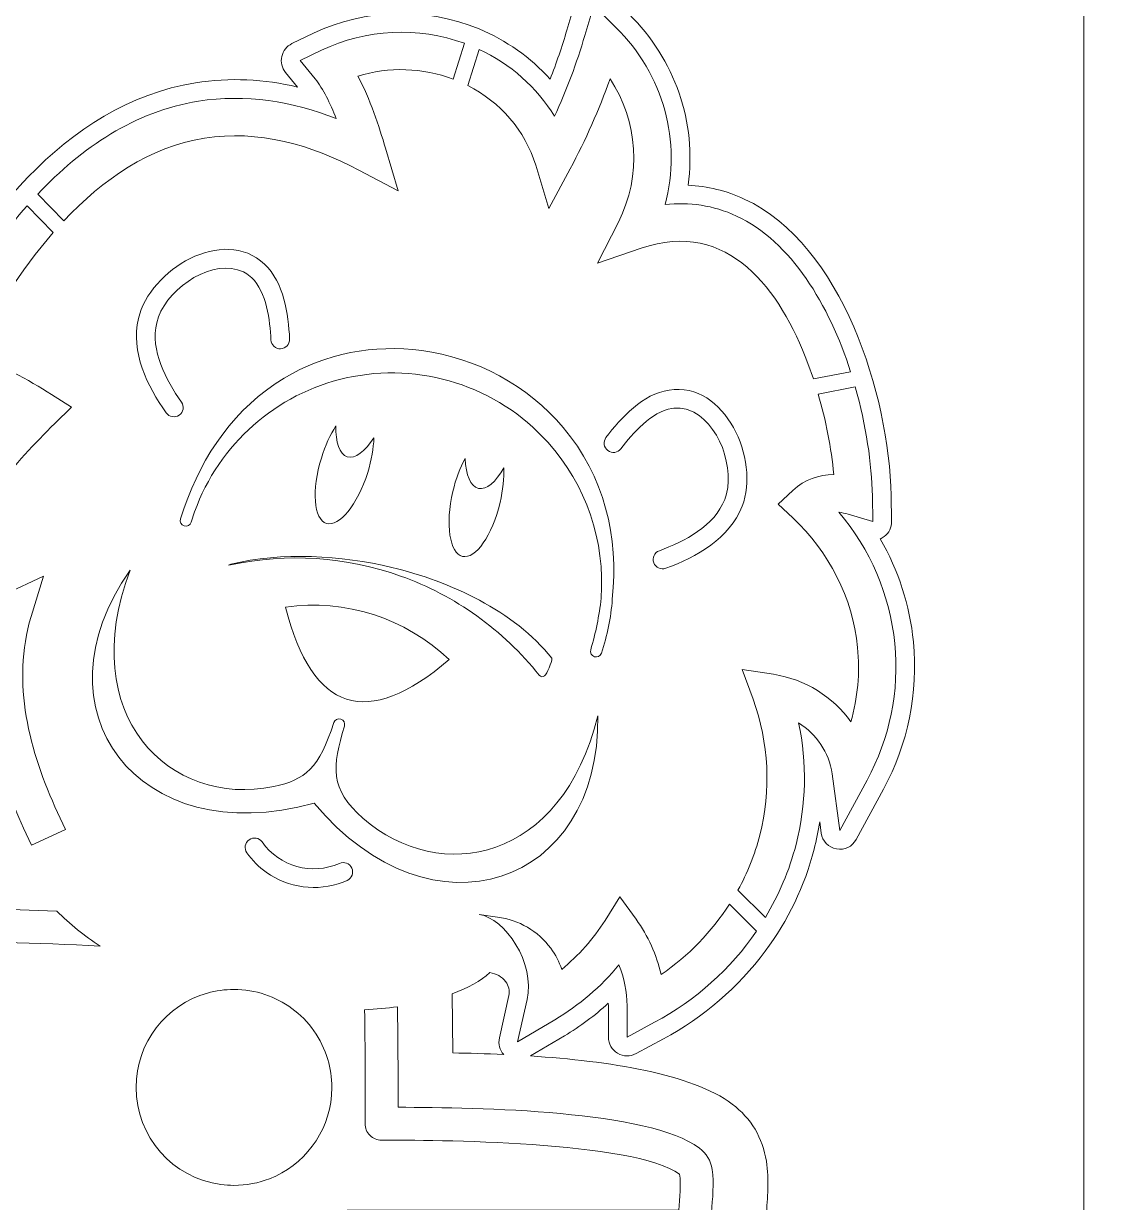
# Model space of a CAD drawing. Header units: millimetres. Extents: x -1461 to 1461, y -777 to 775.
# Drawn here: x -168.8 to -129.04, y -733.84 to -691.12 of the extents above; entities that cross this region are included whole.
import ezdxf

# ---------------------------------------------------------------- set-up
doc = ezdxf.new("R2010")
doc.units = ezdxf.units.MM
doc.header["$MEASUREMENT"] = 0
doc.layers.add('Camada 1', color=7, linetype='Continuous')

msp = doc.modelspace()

# ---------------------------------------------------------------- linework, layer by layer
at = {"layer": 'Camada 1', "color": 250, "lineweight": 20}
for points, knots in [([(-74.2821, -695.9992), (-74.2821, -695.9992), (-77.282, -695.9993), (-77.282, -695.9993), (-77.282, -695.9993), (-77.282, -695.9993), (-77.282, -655.1064), (-77.282, -655.1064), (-77.282, -655.1064), (-77.282, -655.1064), (-271.2821, -655.1064), (-271.2821, -655.1064), (-271.2821, -655.1064), (-271.2821, -655.1064), (-271.2822, -695.9992), (-271.2822, -695.9992), (-271.2822, -695.9992), (-271.2822, -695.9992), (-274.2822, -695.9993), (-274.2822, -695.9993), (-274.2822, -695.9993), (-274.2822, -695.9993), (-274.2821, -735.9993), (-274.2821, -735.9993), (-274.2821, -735.9993), (-274.2821, -735.9993), (-271.2821, -735.9993), (-271.2821, -735.9993), (-271.2821, -735.9993), (-271.2821, -735.9993), (-271.2821, -775.1065), (-271.2821, -775.1065), (-271.2821, -775.1065), (-271.2821, -775.1065), (-211.7821, -775.1065), (-211.7821, -775.1065), (-211.7821, -775.1065), (-211.7821, -775.1065), (-211.7821, -772.1065), (-211.7821, -772.1065), (-211.7821, -772.1065), (-211.7821, -772.1065), (-136.7821, -772.1065), (-136.7821, -772.1065), (-136.7821, -772.1065), (-136.7821, -772.1065), (-136.7821, -775.1065), (-136.7821, -775.1065), (-136.7821, -775.1065), (-136.7821, -775.1065), (-77.282, -775.1065), (-77.282, -775.1065), (-77.282, -775.1065), (-77.282, -775.1065), (-77.282, -735.9993), (-77.282, -735.9993), (-77.282, -735.9993), (-77.282, -735.9993), (-74.282, -735.9993), (-74.282, -735.9993), (-74.282, -735.9993), (-74.282, -735.9993), (-74.2821, -695.9992), (-74.2821, -695.9992)], [0, 0, 0, 0, 0.0588235, 0.0588235, 0.0588235, 0.0588235, 0.1176471, 0.1176471, 0.1176471, 0.1176471, 0.1764706, 0.1764706, 0.1764706, 0.1764706, 0.2352941, 0.2352941, 0.2352941, 0.2352941, 0.2941176, 0.2941176, 0.2941176, 0.2941176, 0.3529412, 0.3529412, 0.3529412, 0.3529412, 0.4117647, 0.4117647, 0.4117647, 0.4117647, 0.4705882, 0.4705882, 0.4705882, 0.4705882, 0.5294118, 0.5294118, 0.5294118, 0.5294118, 0.5882353, 0.5882353, 0.5882353, 0.5882353, 0.6470588, 0.6470588, 0.6470588, 0.6470588, 0.7058824, 0.7058824, 0.7058824, 0.7058824, 0.7647059, 0.7647059, 0.7647059, 0.7647059, 0.8235294, 0.8235294, 0.8235294, 0.8235294, 0.8823529, 0.8823529, 0.8823529, 0.8823529, 1, 1, 1, 1]), ([(-130.3623, -672.5758), (-130.3623, -672.5758), (-130.3623, -755.4499), (-130.3623, -755.4499), (-130.3623, -755.4499), (-130.3623, -756.4806), (-131.2057, -757.3239), (-132.2364, -757.3239), (-132.2364, -757.3239), (-132.2364, -757.3239), (-139.2984, -757.3239), (-139.2984, -757.3239), (-139.2984, -757.3239), (-138.6832, -756.7683), (-138.1618, -756.0943), (-137.7577, -755.2908), (-137.7577, -755.2908), (-135.9409, -751.6786), (-137.6855, -743.0705), (-139.1685, -739.389), (-139.1685, -739.389), (-139.8791, -737.625), (-140.8399, -736.2508), (-142.0786, -735.2562), (-142.0786, -735.2562), (-141.9687, -734.9674), (-141.8997, -734.6578), (-141.8784, -734.3344), (-141.8784, -734.3344), (-141.8335, -733.6536), (-141.7721, -733.0356), (-141.8752, -732.3492), (-141.8752, -732.3492), (-142.0013, -731.5117), (-142.4335, -730.787), (-143.111, -730.2787), (-143.111, -730.2787), (-144.5918, -729.1671), (-147.5954, -728.7176), (-150.4208, -728.5337), (-150.4208, -728.5337), (-150.4208, -728.5337), (-149.1946, -727.8033), (-149.1946, -727.8033), (-149.1946, -727.8033), (-148.6251, -727.4642), (-148.0915, -727.0681), (-147.604, -726.6212), (-147.604, -726.6212), (-147.604, -726.6212), (-147.6022, -726.7198), (-147.6022, -726.7198), (-147.6022, -726.7198), (-147.6022, -726.7198), (-147.5994, -727.8518), (-147.5994, -727.8518), (-147.5994, -727.8518), (-147.5987, -728.0971), (-147.4789, -728.3073), (-147.2684, -728.4326), (-147.2684, -728.4326), (-147.0577, -728.5584), (-146.8156, -728.5636), (-146.5999, -728.4472), (-146.5999, -728.4472), (-146.5999, -728.4472), (-145.603, -727.9106), (-145.603, -727.9106), (-145.603, -727.9106), (-144.159, -727.1332), (-142.8913, -726.0478), (-141.9126, -724.7312), (-141.9126, -724.7312), (-141.0921, -723.6277), (-140.4852, -722.3723), (-140.1433, -721.0397), (-140.1433, -721.0397), (-140.059, -720.7111), (-139.991, -720.3798), (-139.9393, -720.0465), (-139.9393, -720.0465), (-139.9393, -720.0465), (-139.8839, -720.4548), (-139.8839, -720.4548), (-139.8839, -720.4548), (-139.8436, -720.7504), (-139.6275, -720.9769), (-139.334, -721.0305), (-139.334, -721.0305), (-139.0404, -721.0842), (-138.7579, -720.9489), (-138.6158, -720.6867), (-138.6158, -720.6867), (-138.6158, -720.6867), (-137.6272, -718.8637), (-137.6272, -718.8637), (-137.6272, -718.8637), (-136.7422, -717.2321), (-136.3591, -715.3712), (-136.5436, -713.5234), (-136.5436, -713.5234), (-136.676, -712.1983), (-137.0903, -710.9322), (-137.7454, -709.7924), (-137.7454, -709.7924), (-137.6967, -709.7708), (-137.6496, -709.7427), (-137.6047, -709.7085), (-137.6047, -709.7085), (-137.4269, -709.5736), (-137.3326, -709.3794), (-137.3368, -709.1562), (-137.3368, -709.1562), (-137.3368, -709.1562), (-137.3537, -708.2283), (-137.3537, -708.2283), (-137.3537, -708.2283), (-137.4204, -704.5887), (-139.123, -699.1312), (-142.6738, -697.4796), (-142.6738, -697.4796), (-143.3244, -697.1771), (-144.0111, -697.0116), (-144.7136, -696.9777), (-144.7136, -696.9777), (-144.3933, -694.7054), (-145.1914, -692.4114), (-146.8522, -690.7755), (-146.8522, -690.7755), (-146.8522, -690.7755), (-147.6585, -689.9814), (-147.6585, -689.9814), (-147.6585, -689.9814), (-147.8331, -689.8095), (-148.0666, -689.7466), (-148.3039, -689.8078), (-148.3039, -689.8078), (-148.5412, -689.8693), (-148.7154, -690.0374), (-148.7848, -690.2726), (-148.7848, -690.2726), (-148.7848, -690.2726), (-149.105, -691.3578), (-149.105, -691.3578), (-149.105, -691.3578), (-149.2821, -691.9583), (-149.4862, -692.5506), (-149.7162, -693.1324), (-149.7162, -693.1324), (-150.4222, -692.3442), (-151.3057, -691.7231), (-152.2911, -691.3149), (-152.2911, -691.3149), (-154.2151, -690.5176), (-156.4151, -690.5727), (-158.2939, -691.4739), (-158.2939, -691.4739), (-158.2939, -691.4739), (-159.0736, -691.848), (-159.0736, -691.848), (-159.0736, -691.848), (-159.2677, -691.9412), (-159.3957, -692.1027), (-159.4425, -692.313), (-159.4425, -692.313), (-159.4888, -692.5233), (-159.4409, -692.7236), (-159.3042, -692.89), (-159.3042, -692.89), (-159.3042, -692.89), (-158.8689, -693.4194), (-158.8689, -693.4194), (-158.8689, -693.4194), (-160.0785, -693.1394), (-161.3243, -693.0649), (-162.5713, -693.2653), (-162.5713, -693.2653), (-167.3694, -694.0409), (-170.5957, -698.5126), (-172.6932, -702.5886), (-172.6932, -702.5886), (-172.6932, -702.5886), (-175.9517, -695.9654), (-175.9517, -695.9654), (-175.9517, -695.9654), (-175.9517, -695.9654), (-176.0546, -695.7813), (-176.0546, -695.7813), (-176.0546, -695.7813), (-175.7235, -695.2909), (-175.4327, -694.7707), (-175.1889, -694.2219), (-175.1889, -694.2219), (-174.2268, -692.0567), (-174.0834, -689.4878), (-175.1916, -687.346), (-175.1916, -687.346), (-175.1916, -687.346), (-175.2491, -687.2373), (-175.2491, -687.2373), (-175.2491, -687.2373), (-173.4382, -687.033), (-171.7908, -685.8221), (-171.7459, -683.8465), (-171.7459, -683.8465), (-171.7237, -682.8546), (-172.158, -681.9302), (-172.8959, -681.2757), (-172.8959, -681.2757), (-173.6038, -680.6478), (-174.5105, -680.3286), (-175.4453, -680.2545), (-175.4453, -680.2545), (-175.6023, -680.2421), (-175.7598, -680.2352), (-175.9171, -680.2328), (-175.9171, -680.2328), (-177.3108, -677.9405), (-179.0899, -675.9491), (-181.6981, -674.9929), (-181.6981, -674.9929), (-182.8039, -674.5304), (-184.1213, -674.9448), (-184.7817, -675.8939), (-184.7817, -675.8939), (-185.1144, -675.6977), (-185.456, -675.5171), (-185.8062, -675.354), (-185.8062, -675.354), (-185.8062, -675.354), (-185.8259, -675.3446), (-185.8259, -675.3446), (-185.8259, -675.3446), (-185.054, -674.2917), (-185.0023, -672.7769), (-185.5737, -671.545), (-185.5737, -671.545), (-185.7135, -671.2436), (-185.8905, -670.9599), (-186.0968, -670.7017), (-186.0968, -670.7017), (-186.0968, -670.7017), (-132.2364, -670.7017), (-132.2364, -670.7017), (-132.2364, -670.7017), (-131.2057, -670.7017), (-130.3623, -671.5451), (-130.3623, -672.5758)], [0, 0, 0, 0, 0.015873, 0.015873, 0.015873, 0.015873, 0.031746, 0.031746, 0.031746, 0.031746, 0.047619, 0.047619, 0.047619, 0.047619, 0.0634921, 0.0634921, 0.0634921, 0.0634921, 0.0793651, 0.0793651, 0.0793651, 0.0793651, 0.0952381, 0.0952381, 0.0952381, 0.0952381, 0.1111111, 0.1111111, 0.1111111, 0.1111111, 0.1269841, 0.1269841, 0.1269841, 0.1269841, 0.1428571, 0.1428571, 0.1428571, 0.1428571, 0.1587302, 0.1587302, 0.1587302, 0.1587302, 0.1746032, 0.1746032, 0.1746032, 0.1746032, 0.1904762, 0.1904762, 0.1904762, 0.1904762, 0.2063492, 0.2063492, 0.2063492, 0.2063492, 0.2222222, 0.2222222, 0.2222222, 0.2222222, 0.2380952, 0.2380952, 0.2380952, 0.2380952, 0.2539683, 0.2539683, 0.2539683, 0.2539683, 0.2698413, 0.2698413, 0.2698413, 0.2698413, 0.2857143, 0.2857143, 0.2857143, 0.2857143, 0.3015873, 0.3015873, 0.3015873, 0.3015873, 0.3174603, 0.3174603, 0.3174603, 0.3174603, 0.3333333, 0.3333333, 0.3333333, 0.3333333, 0.3492063, 0.3492063, 0.3492063, 0.3492063, 0.3650794, 0.3650794, 0.3650794, 0.3650794, 0.3809524, 0.3809524, 0.3809524, 0.3809524, 0.3968254, 0.3968254, 0.3968254, 0.3968254, 0.4126984, 0.4126984, 0.4126984, 0.4126984, 0.4285714, 0.4285714, 0.4285714, 0.4285714, 0.4444444, 0.4444444, 0.4444444, 0.4444444, 0.4603175, 0.4603175, 0.4603175, 0.4603175, 0.4761905, 0.4761905, 0.4761905, 0.4761905, 0.4920635, 0.4920635, 0.4920635, 0.4920635, 0.5079365, 0.5079365, 0.5079365, 0.5079365, 0.5238095, 0.5238095, 0.5238095, 0.5238095, 0.5396825, 0.5396825, 0.5396825, 0.5396825, 0.5555556, 0.5555556, 0.5555556, 0.5555556, 0.5714286, 0.5714286, 0.5714286, 0.5714286, 0.5873016, 0.5873016, 0.5873016, 0.5873016, 0.6031746, 0.6031746, 0.6031746, 0.6031746, 0.6190476, 0.6190476, 0.6190476, 0.6190476, 0.6349206, 0.6349206, 0.6349206, 0.6349206, 0.6507937, 0.6507937, 0.6507937, 0.6507937, 0.6666667, 0.6666667, 0.6666667, 0.6666667, 0.6825397, 0.6825397, 0.6825397, 0.6825397, 0.6984127, 0.6984127, 0.6984127, 0.6984127, 0.7142857, 0.7142857, 0.7142857, 0.7142857, 0.7301587, 0.7301587, 0.7301587, 0.7301587, 0.7460317, 0.7460317, 0.7460317, 0.7460317, 0.7619048, 0.7619048, 0.7619048, 0.7619048, 0.7777778, 0.7777778, 0.7777778, 0.7777778, 0.7936508, 0.7936508, 0.7936508, 0.7936508, 0.8095238, 0.8095238, 0.8095238, 0.8095238, 0.8253968, 0.8253968, 0.8253968, 0.8253968, 0.8412698, 0.8412698, 0.8412698, 0.8412698, 0.8571429, 0.8571429, 0.8571429, 0.8571429, 0.8730159, 0.8730159, 0.8730159, 0.8730159, 0.8888889, 0.8888889, 0.8888889, 0.8888889, 0.9047619, 0.9047619, 0.9047619, 0.9047619, 0.9206349, 0.9206349, 0.9206349, 0.9206349, 0.9365079, 0.9365079, 0.9365079, 0.9365079, 0.952381, 0.952381, 0.952381, 0.952381, 0.968254, 0.968254, 0.968254, 0.968254, 1, 1, 1, 1]), ([(-142.9596, -698.0946), (-140.9649, -699.0224), (-139.6001, -701.3215), (-138.8209, -703.7362), (-138.8209, -703.7362), (-138.8209, -703.7362), (-140.1665, -703.998), (-140.1665, -703.998), (-140.1665, -703.998), (-140.1665, -703.998), (-140.366, -703.4352), (-140.366, -703.4352), (-140.366, -703.4352), (-141.3674, -700.7882), (-143.24, -698.1762), (-146.4155, -699.2609), (-146.4155, -699.2609), (-146.4155, -699.2609), (-147.9955, -699.8005), (-147.9955, -699.8005), (-147.9955, -699.8005), (-147.9955, -699.8005), (-147.2396, -698.312), (-147.2396, -698.312), (-147.2396, -698.312), (-146.3759, -696.6116), (-146.5354, -694.6601), (-147.5409, -693.1254), (-147.5409, -693.1254), (-147.9395, -694.2464), (-148.4242, -695.3364), (-148.9891, -696.3835), (-148.9891, -696.3835), (-148.9891, -696.3835), (-149.765, -697.8219), (-149.765, -697.8219), (-149.765, -697.8219), (-149.765, -697.8219), (-150.2355, -696.2568), (-150.2355, -696.2568), (-150.2355, -696.2568), (-150.617, -694.9866), (-151.5284, -693.9626), (-152.6967, -693.3665), (-152.6967, -693.3665), (-152.6967, -693.3665), (-152.2893, -692.0564), (-152.2893, -692.0564), (-152.2893, -692.0564), (-151.1538, -692.5857), (-150.1971, -693.4279), (-149.5552, -694.4813), (-149.5552, -694.4813), (-149.1189, -693.5322), (-148.7501, -692.552), (-148.4546, -691.5498), (-148.4546, -691.5498), (-148.4546, -691.5498), (-148.1342, -690.4646), (-148.1342, -690.4646), (-148.1342, -690.4646), (-148.1342, -690.4646), (-147.3282, -691.2587), (-147.3282, -691.2587), (-147.3282, -691.2587), (-145.5969, -692.9642), (-144.9305, -695.4086), (-145.5491, -697.6806), (-145.5491, -697.6806), (-144.6743, -697.5846), (-143.8002, -697.7037), (-142.9596, -698.0946)], [0, 0, 0, 0, 0.0526316, 0.0526316, 0.0526316, 0.0526316, 0.1052632, 0.1052632, 0.1052632, 0.1052632, 0.1578947, 0.1578947, 0.1578947, 0.1578947, 0.2105263, 0.2105263, 0.2105263, 0.2105263, 0.2631579, 0.2631579, 0.2631579, 0.2631579, 0.3157895, 0.3157895, 0.3157895, 0.3157895, 0.3684211, 0.3684211, 0.3684211, 0.3684211, 0.4210526, 0.4210526, 0.4210526, 0.4210526, 0.4736842, 0.4736842, 0.4736842, 0.4736842, 0.5263158, 0.5263158, 0.5263158, 0.5263158, 0.5789474, 0.5789474, 0.5789474, 0.5789474, 0.6315789, 0.6315789, 0.6315789, 0.6315789, 0.6842105, 0.6842105, 0.6842105, 0.6842105, 0.7368421, 0.7368421, 0.7368421, 0.7368421, 0.7894737, 0.7894737, 0.7894737, 0.7894737, 0.8421053, 0.8421053, 0.8421053, 0.8421053, 0.8947368, 0.8947368, 0.8947368, 0.8947368, 1, 1, 1, 1]), ([(-156.6859, -693.0239), (-156.2423, -693.8429), (-155.913, -694.854), (-155.6799, -695.6368), (-155.6799, -695.6368), (-155.6799, -695.6368), (-155.2192, -697.1839), (-155.2192, -697.1839), (-155.2192, -697.1839), (-155.2192, -697.1839), (-156.6468, -696.4298), (-156.6468, -696.4298), (-156.6468, -696.4298), (-158.37, -695.5195), (-160.2911, -694.9594), (-162.2486, -695.274), (-162.2486, -695.274), (-164.2331, -695.5928), (-165.9245, -696.7583), (-167.3414, -698.2686), (-167.3414, -698.2686), (-167.3414, -698.2686), (-168.2917, -697.2995), (-168.2917, -697.2995), (-168.2917, -697.2995), (-166.6917, -695.6051), (-164.7643, -694.3044), (-162.4636, -693.9347), (-162.4636, -693.9347), (-160.7466, -693.6589), (-159.0581, -693.9451), (-157.4717, -694.5615), (-157.4717, -694.5615), (-157.687, -694.0112), (-157.9438, -693.477), (-158.231, -693.1276), (-158.231, -693.1276), (-158.231, -693.1276), (-158.7803, -692.4596), (-158.7803, -692.4596), (-158.7803, -692.4596), (-158.7803, -692.4596), (-158.0004, -692.0853), (-158.0004, -692.0853), (-158.0004, -692.0853), (-156.3834, -691.3095), (-154.5021, -691.2251), (-152.822, -691.8361), (-152.822, -691.8361), (-152.822, -691.8361), (-153.2255, -693.1327), (-153.2255, -693.1327), (-153.2255, -693.1327), (-154.3339, -692.7144), (-155.5601, -692.6783), (-156.6859, -693.0239)], [0, 0, 0, 0, 0.0666667, 0.0666667, 0.0666667, 0.0666667, 0.1333333, 0.1333333, 0.1333333, 0.1333333, 0.2, 0.2, 0.2, 0.2, 0.2666667, 0.2666667, 0.2666667, 0.2666667, 0.3333333, 0.3333333, 0.3333333, 0.3333333, 0.4, 0.4, 0.4, 0.4, 0.4666667, 0.4666667, 0.4666667, 0.4666667, 0.5333333, 0.5333333, 0.5333333, 0.5333333, 0.6, 0.6, 0.6, 0.6, 0.6666667, 0.6666667, 0.6666667, 0.6666667, 0.7333333, 0.7333333, 0.7333333, 0.7333333, 0.8, 0.8, 0.8, 0.8, 0.8666667, 0.8666667, 0.8666667, 0.8666667, 1, 1, 1, 1]), ([(-167.5742, -719.7058), (-167.5742, -719.7058), (-167.2886, -720.321), (-167.2886, -720.321), (-167.2886, -720.321), (-167.2886, -720.321), (-168.5189, -720.892), (-168.5189, -720.892), (-168.5189, -720.892), (-168.5189, -720.892), (-168.8043, -720.277), (-168.8043, -720.277), (-168.8043, -720.277), (-169.7637, -718.2103), (-170.3975, -715.9272), (-170.1308, -713.6658), (-170.1308, -713.6658), (-170.9783, -714.1459), (-171.7988, -714.7111), (-172.4623, -715.3758), (-172.4623, -715.3758), (-172.4623, -715.3758), (-173.4058, -716.3207), (-173.4058, -716.3207), (-173.4058, -716.3207), (-173.4058, -716.3207), (-173.6124, -715.0015), (-173.6124, -715.0015), (-173.6124, -715.0015), (-173.8862, -713.252), (-173.465, -711.5473), (-172.6946, -709.9772), (-172.6946, -709.9772), (-171.8497, -708.255), (-170.5828, -706.6689), (-169.2403, -705.2705), (-169.2403, -705.2705), (-170.0291, -704.8268), (-170.9713, -704.3985), (-171.7609, -704.3575), (-171.7609, -704.3575), (-171.7609, -704.3575), (-172.7934, -704.304), (-172.7934, -704.304), (-172.7934, -704.304), (-172.7934, -704.304), (-172.3329, -703.3782), (-172.3329, -703.3782), (-172.3329, -703.3782), (-171.396, -701.4942), (-170.1923, -699.4422), (-168.6789, -697.7247), (-168.6789, -697.7247), (-168.6789, -697.7247), (-167.727, -698.6954), (-167.727, -698.6954), (-167.727, -698.6954), (-168.924, -700.0703), (-169.9118, -701.6741), (-170.7021, -703.1697), (-170.7021, -703.1697), (-169.6676, -703.451), (-168.6238, -704.0313), (-167.7891, -704.5593), (-167.7891, -704.5593), (-167.7891, -704.5593), (-167.0679, -705.0155), (-167.0679, -705.0155), (-167.0679, -705.0155), (-167.0679, -705.0155), (-167.6751, -705.6149), (-167.6751, -705.6149), (-167.6751, -705.6149), (-169.1239, -707.0458), (-170.5747, -708.7356), (-171.477, -710.5747), (-171.477, -710.5747), (-171.9269, -711.4914), (-172.2478, -712.4676), (-172.323, -713.4723), (-172.323, -713.4723), (-171.4368, -712.81), (-170.4427, -712.26), (-169.4708, -711.7984), (-169.4708, -711.7984), (-169.4708, -711.7984), (-168.0855, -711.1406), (-168.0855, -711.1406), (-168.0855, -711.1406), (-168.0855, -711.1406), (-168.5308, -712.608), (-168.5308, -712.608), (-168.5308, -712.608), (-169.2541, -714.991), (-168.5911, -717.5152), (-167.5742, -719.7058)], [0, 0, 0, 0, 0.04, 0.04, 0.04, 0.04, 0.08, 0.08, 0.08, 0.08, 0.12, 0.12, 0.12, 0.12, 0.16, 0.16, 0.16, 0.16, 0.2, 0.2, 0.2, 0.2, 0.24, 0.24, 0.24, 0.24, 0.28, 0.28, 0.28, 0.28, 0.32, 0.32, 0.32, 0.32, 0.36, 0.36, 0.36, 0.36, 0.4, 0.4, 0.4, 0.4, 0.44, 0.44, 0.44, 0.44, 0.48, 0.48, 0.48, 0.48, 0.52, 0.52, 0.52, 0.52, 0.56, 0.56, 0.56, 0.56, 0.6, 0.6, 0.6, 0.6, 0.64, 0.64, 0.64, 0.64, 0.68, 0.68, 0.68, 0.68, 0.72, 0.72, 0.72, 0.72, 0.76, 0.76, 0.76, 0.76, 0.8, 0.8, 0.8, 0.8, 0.84, 0.84, 0.84, 0.84, 0.88, 0.88, 0.88, 0.88, 0.92, 0.92, 0.92, 0.92, 1, 1, 1, 1]), ([(-160.0652, -699.8403), (-159.3696, -700.4966), (-159.1976, -701.6451), (-159.1595, -702.5528), (-159.1595, -702.5528), (-159.1517, -702.7395), (-159.2976, -702.898), (-159.484, -702.9058), (-159.484, -702.9058), (-159.6706, -702.9138), (-159.8292, -702.7679), (-159.837, -702.5812), (-159.837, -702.5812), (-159.8665, -701.8834), (-159.9898, -700.8438), (-160.5305, -700.3336), (-160.5305, -700.3336), (-160.677, -700.1955), (-160.8495, -700.0962), (-161.0427, -700.0401), (-161.0427, -700.0401), (-162.1848, -699.7085), (-163.7172, -700.8572), (-163.9776, -701.9595), (-163.9776, -701.9595), (-164.2153, -702.9668), (-163.6445, -704.0411), (-163.0796, -704.835), (-163.0796, -704.835), (-162.9713, -704.987), (-163.0071, -705.1995), (-163.1593, -705.3078), (-163.1593, -705.3078), (-163.3113, -705.4161), (-163.5238, -705.3801), (-163.6322, -705.228), (-163.6322, -705.228), (-164.3234, -704.2566), (-164.9261, -703.0256), (-164.6376, -701.8037), (-164.6376, -701.8037), (-164.2239, -700.0511), (-161.5689, -698.4217), (-160.0652, -699.8403)], [0, 0, 0, 0, 0.0833333, 0.0833333, 0.0833333, 0.0833333, 0.1666667, 0.1666667, 0.1666667, 0.1666667, 0.25, 0.25, 0.25, 0.25, 0.3333333, 0.3333333, 0.3333333, 0.3333333, 0.4166667, 0.4166667, 0.4166667, 0.4166667, 0.5, 0.5, 0.5, 0.5, 0.5833333, 0.5833333, 0.5833333, 0.5833333, 0.6666667, 0.6666667, 0.6666667, 0.6666667, 0.75, 0.75, 0.75, 0.75, 0.8333333, 0.8333333, 0.8333333, 0.8333333, 1, 1, 1, 1]), ([(-149.2361, -705.7594), (-147.756, -707.5159), (-147.2138, -709.7218), (-147.4594, -711.9841), (-147.4594, -711.9841), (-147.5093, -712.6484), (-147.6425, -713.3044), (-147.8547, -713.9353), (-147.8547, -713.9353), (-147.8902, -714.0403), (-148.0031, -714.098), (-148.1086, -714.0648), (-148.1086, -714.0648), (-148.2141, -714.0316), (-148.274, -713.9197), (-148.2429, -713.8134), (-148.2429, -713.8134), (-148.0642, -713.2036), (-147.9336, -712.579), (-147.8645, -711.9471), (-147.8645, -711.9471), (-147.7107, -709.8786), (-148.4086, -707.8351), (-149.7987, -706.2924), (-149.7987, -706.2924), (-151.6361, -704.2532), (-154.4311, -703.3626), (-157.1097, -703.963), (-157.1097, -703.963), (-159.649, -704.5322), (-161.7212, -706.3611), (-162.6012, -708.809), (-162.6012, -708.809), (-162.6012, -708.809), (-162.7276, -709.192), (-162.7276, -709.192), (-162.7276, -709.192), (-162.7606, -709.2987), (-162.8745, -709.3589), (-162.9812, -709.3264), (-162.9812, -709.3264), (-163.0882, -709.2935), (-163.1487, -709.1801), (-163.1168, -709.0731), (-163.1168, -709.0731), (-163.1168, -709.0731), (-162.9846, -708.6726), (-162.9846, -708.6726), (-162.9846, -708.6726), (-162.309, -706.7413), (-161.1341, -705.0387), (-159.3598, -703.9719), (-159.3598, -703.9719), (-157.8576, -703.0687), (-156.1029, -702.738), (-154.3707, -702.9696), (-154.3707, -702.9696), (-152.3925, -703.2341), (-150.5248, -704.2301), (-149.2361, -705.7594)], [0, 0, 0, 0, 0.0625, 0.0625, 0.0625, 0.0625, 0.125, 0.125, 0.125, 0.125, 0.1875, 0.1875, 0.1875, 0.1875, 0.25, 0.25, 0.25, 0.25, 0.3125, 0.3125, 0.3125, 0.3125, 0.375, 0.375, 0.375, 0.375, 0.4375, 0.4375, 0.4375, 0.4375, 0.5, 0.5, 0.5, 0.5, 0.5625, 0.5625, 0.5625, 0.5625, 0.625, 0.625, 0.625, 0.625, 0.6875, 0.6875, 0.6875, 0.6875, 0.75, 0.75, 0.75, 0.75, 0.8125, 0.8125, 0.8125, 0.8125, 0.875, 0.875, 0.875, 0.875, 1, 1, 1, 1]), ([(-145.4044, -704.4002), (-143.3614, -704.0848), (-142.0989, -706.9324), (-142.7522, -708.6105), (-142.7522, -708.6105), (-143.2076, -709.7806), (-144.4023, -710.4526), (-145.5224, -710.8605), (-145.5224, -710.8605), (-145.698, -710.9243), (-145.8932, -710.8335), (-145.9572, -710.658), (-145.9572, -710.658), (-146.021, -710.4825), (-145.9299, -710.2871), (-145.7545, -710.2233), (-145.7545, -710.2233), (-144.8393, -709.89), (-143.7596, -709.3291), (-143.3841, -708.3645), (-143.3841, -708.3645), (-142.9732, -707.3089), (-143.5837, -705.4939), (-144.7126, -705.1192), (-144.7126, -705.1192), (-144.9036, -705.0557), (-145.1019, -705.0396), (-145.3009, -705.0705), (-145.3009, -705.0705), (-146.0355, -705.1837), (-146.7271, -705.9701), (-147.1467, -706.5281), (-147.1467, -706.5281), (-147.2591, -706.6775), (-147.4723, -706.7077), (-147.6217, -706.5954), (-147.6217, -706.5954), (-147.7708, -706.4831), (-147.8009, -706.2699), (-147.6888, -706.1206), (-147.6888, -706.1206), (-147.1426, -705.3945), (-146.3496, -704.5462), (-145.4044, -704.4002)], [0, 0, 0, 0, 0.0833333, 0.0833333, 0.0833333, 0.0833333, 0.1666667, 0.1666667, 0.1666667, 0.1666667, 0.25, 0.25, 0.25, 0.25, 0.3333333, 0.3333333, 0.3333333, 0.3333333, 0.4166667, 0.4166667, 0.4166667, 0.4166667, 0.5, 0.5, 0.5, 0.5, 0.5833333, 0.5833333, 0.5833333, 0.5833333, 0.6666667, 0.6666667, 0.6666667, 0.6666667, 0.75, 0.75, 0.75, 0.75, 0.8333333, 0.8333333, 0.8333333, 0.8333333, 1, 1, 1, 1]), ([(-139.245, -708.8283), (-138.1139, -710.1738), (-137.3952, -711.8198), (-137.2183, -713.5907), (-137.2183, -713.5907), (-137.0469, -715.308), (-137.4009, -717.0241), (-138.2232, -718.5403), (-138.2232, -718.5403), (-138.2232, -718.5403), (-139.2119, -720.3633), (-139.2119, -720.3633), (-139.2119, -720.3633), (-139.2119, -720.3633), (-139.4913, -718.3085), (-139.4913, -718.3085), (-139.4913, -718.3085), (-139.5984, -717.5204), (-140.0652, -716.8697), (-140.7054, -716.4635), (-140.7054, -716.4635), (-140.3986, -717.9148), (-140.4269, -719.4166), (-140.8002, -720.8711), (-140.8002, -720.8711), (-141.0413, -721.8115), (-141.4195, -722.6992), (-141.9119, -723.5146), (-141.9119, -723.5146), (-141.9119, -723.5146), (-142.905, -722.5239), (-142.905, -722.5239), (-142.905, -722.5239), (-142.5618, -721.9019), (-142.2937, -721.235), (-142.114, -720.5342), (-142.114, -720.5342), (-141.6938, -718.8962), (-141.7817, -717.1925), (-142.3587, -715.6036), (-142.3587, -715.6036), (-142.3587, -715.6036), (-142.7506, -714.5241), (-142.7506, -714.5241), (-142.7506, -714.5241), (-142.7506, -714.5241), (-141.6161, -714.702), (-141.6161, -714.702), (-141.6161, -714.702), (-140.4684, -714.882), (-139.4524, -715.5143), (-138.8138, -716.4264), (-138.8138, -716.4264), (-138.5627, -715.5549), (-138.4766, -714.6409), (-138.568, -713.7255), (-138.568, -713.7255), (-138.7484, -711.9195), (-139.5976, -710.2711), (-140.9169, -709.0316), (-140.9169, -709.0316), (-140.9169, -709.0316), (-141.4467, -708.5335), (-141.4467, -708.5335), (-141.4467, -708.5335), (-141.4467, -708.5335), (-140.9129, -708.0396), (-140.9129, -708.0396), (-140.9129, -708.0396), (-140.479, -707.6381), (-139.9686, -707.4669), (-139.4319, -707.4632), (-139.4319, -707.4632), (-139.5175, -706.499), (-139.7191, -705.4907), (-139.9944, -704.5494), (-139.9944, -704.5494), (-139.9944, -704.5494), (-138.6534, -704.2885), (-138.6534, -704.2885), (-138.6534, -704.2885), (-138.2579, -705.6781), (-138.0533, -707.0741), (-138.0318, -708.241), (-138.0318, -708.241), (-138.0318, -708.241), (-138.0148, -709.1686), (-138.0148, -709.1686), (-138.0148, -709.1686), (-138.0148, -709.1686), (-138.9039, -708.9032), (-138.9039, -708.9032), (-138.9039, -708.9032), (-139.0165, -708.8694), (-139.1311, -708.8421), (-139.245, -708.8283)], [0, 0, 0, 0, 0.04, 0.04, 0.04, 0.04, 0.08, 0.08, 0.08, 0.08, 0.12, 0.12, 0.12, 0.12, 0.16, 0.16, 0.16, 0.16, 0.2, 0.2, 0.2, 0.2, 0.24, 0.24, 0.24, 0.24, 0.28, 0.28, 0.28, 0.28, 0.32, 0.32, 0.32, 0.32, 0.36, 0.36, 0.36, 0.36, 0.4, 0.4, 0.4, 0.4, 0.44, 0.44, 0.44, 0.44, 0.48, 0.48, 0.48, 0.48, 0.52, 0.52, 0.52, 0.52, 0.56, 0.56, 0.56, 0.56, 0.6, 0.6, 0.6, 0.6, 0.64, 0.64, 0.64, 0.64, 0.68, 0.68, 0.68, 0.68, 0.72, 0.72, 0.72, 0.72, 0.76, 0.76, 0.76, 0.76, 0.8, 0.8, 0.8, 0.8, 0.84, 0.84, 0.84, 0.84, 0.88, 0.88, 0.88, 0.88, 0.92, 0.92, 0.92, 0.92, 1, 1, 1, 1]), ([(-157.4801, -705.7035), (-157.4974, -706.2945), (-157.3564, -706.7283), (-157.0719, -706.8169), (-157.0719, -706.8169), (-156.7873, -706.9054), (-156.4251, -706.6281), (-156.1041, -706.1315), (-156.1041, -706.1315), (-156.1151, -706.5031), (-156.1886, -706.9371), (-156.3283, -707.3864), (-156.3283, -707.3864), (-156.6902, -708.5504), (-157.3597, -709.3771), (-157.8233, -709.2328), (-157.8233, -709.2328), (-158.2869, -709.0886), (-158.3693, -708.0282), (-158.0075, -706.8643), (-158.0075, -706.8643), (-157.8676, -706.4148), (-157.6821, -706.0158), (-157.4801, -705.7035)], [0, 0, 0, 0, 0.1428571, 0.1428571, 0.1428571, 0.1428571, 0.2857143, 0.2857143, 0.2857143, 0.2857143, 0.4285714, 0.4285714, 0.4285714, 0.4285714, 0.5714286, 0.5714286, 0.5714286, 0.5714286, 0.7142857, 0.7142857, 0.7142857, 0.7142857, 1, 1, 1, 1]), ([(-152.7965, -706.8838), (-152.7722, -707.4746), (-152.6013, -707.8977), (-152.311, -707.9658), (-152.311, -707.9658), (-152.0208, -708.0342), (-151.6791, -707.7319), (-151.3939, -707.2139), (-151.3939, -707.2139), (-151.3786, -707.5856), (-151.4215, -708.0235), (-151.5292, -708.4816), (-151.5292, -708.4816), (-151.8085, -709.6682), (-152.4179, -710.5398), (-152.8908, -710.4286), (-152.8908, -710.4286), (-153.3634, -710.3173), (-153.5202, -709.2654), (-153.2408, -708.0787), (-153.2408, -708.0787), (-153.1331, -707.6206), (-152.976, -707.2096), (-152.7965, -706.8838)], [0, 0, 0, 0, 0.1428571, 0.1428571, 0.1428571, 0.1428571, 0.2857143, 0.2857143, 0.2857143, 0.2857143, 0.4285714, 0.4285714, 0.4285714, 0.4285714, 0.5714286, 0.5714286, 0.5714286, 0.5714286, 0.7142857, 0.7142857, 0.7142857, 0.7142857, 1, 1, 1, 1]), ([(-161.2952, -710.7162), (-159.4317, -710.2592), (-157.2966, -710.3858), (-155.4482, -710.8288), (-155.4482, -710.8288), (-153.3392, -711.3345), (-151.0318, -712.396), (-149.6474, -714.123), (-149.6474, -714.123), (-149.641, -714.2597), (-149.83, -714.6837), (-149.9174, -714.7603), (-149.9174, -714.7603), (-149.9747, -714.8057), (-150.0608, -714.7958), (-150.1071, -714.7378), (-150.1071, -714.7378), (-151.4144, -713.0931), (-153.1561, -711.8502), (-155.1338, -711.143), (-155.1338, -711.143), (-157.1094, -710.4366), (-159.2515, -710.2931), (-161.3025, -710.7359), (-161.3025, -710.7359), (-161.3025, -710.7359), (-161.3796, -710.7447), (-161.3796, -710.7447), (-161.3796, -710.7447), (-161.3796, -710.7447), (-161.2952, -710.7162), (-161.2952, -710.7162)], [0, 0, 0, 0, 0.1111111, 0.1111111, 0.1111111, 0.1111111, 0.2222222, 0.2222222, 0.2222222, 0.2222222, 0.3333333, 0.3333333, 0.3333333, 0.3333333, 0.4444444, 0.4444444, 0.4444444, 0.4444444, 0.5555556, 0.5555556, 0.5555556, 0.5555556, 0.6666667, 0.6666667, 0.6666667, 0.6666667, 0.7777778, 0.7777778, 0.7777778, 0.7777778, 1, 1, 1, 1]), ([(-164.9366, -710.9287), (-166.9343, -716.1781), (-163.5229, -719.5447), (-159.7346, -718.77), (-159.7346, -718.77), (-158.5969, -718.5372), (-158.081, -718.0919), (-157.5596, -716.454), (-157.5596, -716.454), (-157.5257, -716.3473), (-157.4108, -716.2879), (-157.3041, -716.3219), (-157.3041, -716.3219), (-157.1973, -716.3559), (-157.1378, -716.4708), (-157.1718, -716.5774), (-157.1718, -716.5774), (-157.6077, -718.0406), (-157.7107, -718.8661), (-156.5008, -719.9179), (-156.5008, -719.9179), (-153.7019, -722.3509), (-149.2825, -721.5149), (-147.9853, -716.201), (-147.9853, -716.201), (-147.8943, -722.3666), (-153.9786, -724.4891), (-158.2674, -719.3732), (-158.2674, -719.3732), (-164.7015, -721.1541), (-168.5085, -715.9552), (-164.9366, -710.9287)], [0, 0, 0, 0, 0.1111111, 0.1111111, 0.1111111, 0.1111111, 0.2222222, 0.2222222, 0.2222222, 0.2222222, 0.3333333, 0.3333333, 0.3333333, 0.3333333, 0.4444444, 0.4444444, 0.4444444, 0.4444444, 0.5555556, 0.5555556, 0.5555556, 0.5555556, 0.6666667, 0.6666667, 0.6666667, 0.6666667, 0.7777778, 0.7777778, 0.7777778, 0.7777778, 1, 1, 1, 1]), ([(-159.3044, -712.2672), (-157.1415, -711.9637), (-154.9585, -712.6633), (-153.3751, -714.1677), (-153.3751, -714.1677), (-156.357, -716.7166), (-158.3334, -716.0832), (-159.3044, -712.2672)], [0, 0, 0, 0, 0.3333333, 0.3333333, 0.3333333, 0.3333333, 1, 1, 1, 1]), ([(-160.1542, -720.7787), (-159.5256, -721.6719), (-158.3483, -721.9969), (-157.3506, -721.5524), (-157.3506, -721.5524), (-157.18, -721.4765), (-156.9789, -721.5538), (-156.9029, -721.7244), (-156.9029, -721.7244), (-156.827, -721.895), (-156.9041, -722.0961), (-157.0746, -722.172), (-157.0746, -722.172), (-157.0746, -722.172), (-157.2171, -722.2308), (-157.2171, -722.2308), (-157.2171, -722.2308), (-158.1639, -722.5952), (-159.2124, -722.4437), (-160.0093, -721.8741), (-160.0093, -721.8741), (-160.275, -721.6843), (-160.5124, -721.4481), (-160.7088, -721.1691), (-160.7088, -721.1691), (-160.8163, -721.0164), (-160.7794, -720.8042), (-160.6267, -720.6966), (-160.6267, -720.6966), (-160.4739, -720.5891), (-160.2618, -720.6261), (-160.1542, -720.7787)], [0, 0, 0, 0, 0.1111111, 0.1111111, 0.1111111, 0.1111111, 0.2222222, 0.2222222, 0.2222222, 0.2222222, 0.3333333, 0.3333333, 0.3333333, 0.3333333, 0.4444444, 0.4444444, 0.4444444, 0.4444444, 0.5555556, 0.5555556, 0.5555556, 0.5555556, 0.6666667, 0.6666667, 0.6666667, 0.6666667, 0.7777778, 0.7777778, 0.7777778, 0.7777778, 1, 1, 1, 1]), ([(-147.1889, -722.7694), (-147.1889, -722.7694), (-146.5999, -723.5808), (-146.5999, -723.5808), (-146.5999, -723.5808), (-146.1611, -724.1844), (-145.8529, -724.8662), (-145.6932, -725.5849), (-145.6932, -725.5849), (-144.7028, -724.9024), (-143.8543, -724.0346), (-143.2085, -723.0321), (-143.2085, -723.0321), (-143.2085, -723.0321), (-142.2297, -724.0085), (-142.2297, -724.0085), (-142.2297, -724.0085), (-143.1684, -725.3778), (-144.4403, -726.5145), (-145.9244, -727.3135), (-145.9244, -727.3135), (-145.9244, -727.3135), (-146.9212, -727.8502), (-146.9212, -727.8502), (-146.9212, -727.8502), (-146.9212, -727.8502), (-146.9241, -726.7181), (-146.9241, -726.7181), (-146.9241, -726.7181), (-146.9253, -726.2045), (-147.0277, -725.702), (-147.2195, -725.2337), (-147.2195, -725.2337), (-147.8705, -726.0234), (-148.6581, -726.6946), (-149.5416, -727.2207), (-149.5416, -727.2207), (-149.5416, -727.2207), (-150.8917, -728.0248), (-150.8917, -728.0248), (-150.8917, -728.0248), (-150.8917, -728.0248), (-150.5505, -726.4909), (-150.5505, -726.4909), (-150.5505, -726.4909), (-150.2558, -725.1649), (-151.3382, -723.5372), (-152.2907, -723.4056), (-152.2907, -723.4056), (-152.2907, -723.4056), (-151.6188, -723.4985), (-151.6188, -723.4985), (-151.6188, -723.4985), (-150.8528, -723.6045), (-150.1506, -724.0063), (-149.6903, -724.6292), (-149.6903, -724.6292), (-149.5162, -724.865), (-149.3832, -725.1239), (-149.2945, -725.3953), (-149.2945, -725.3953), (-148.6806, -724.892), (-148.1473, -724.2941), (-147.7226, -723.6184), (-147.7226, -723.6184), (-147.7226, -723.6184), (-147.1889, -722.7694), (-147.1889, -722.7694)], [0, 0, 0, 0, 0.0555556, 0.0555556, 0.0555556, 0.0555556, 0.1111111, 0.1111111, 0.1111111, 0.1111111, 0.1666667, 0.1666667, 0.1666667, 0.1666667, 0.2222222, 0.2222222, 0.2222222, 0.2222222, 0.2777778, 0.2777778, 0.2777778, 0.2777778, 0.3333333, 0.3333333, 0.3333333, 0.3333333, 0.3888889, 0.3888889, 0.3888889, 0.3888889, 0.4444444, 0.4444444, 0.4444444, 0.4444444, 0.5, 0.5, 0.5, 0.5, 0.5555556, 0.5555556, 0.5555556, 0.5555556, 0.6111111, 0.6111111, 0.6111111, 0.6111111, 0.6666667, 0.6666667, 0.6666667, 0.6666667, 0.7222222, 0.7222222, 0.7222222, 0.7222222, 0.7777778, 0.7777778, 0.7777778, 0.7777778, 0.8333333, 0.8333333, 0.8333333, 0.8333333, 0.8888889, 0.8888889, 0.8888889, 0.8888889, 1, 1, 1, 1]), ([(-155.2273, -730.3917), (-152.2791, -730.3993), (-146.1211, -730.5045), (-144.3041, -731.8683), (-144.3041, -731.8683), (-144.0441, -732.0635), (-143.8891, -732.3231), (-143.8408, -732.6447), (-143.8408, -732.6447), (-143.765, -733.1479), (-143.8283, -733.6967), (-143.8617, -734.2038), (-143.8617, -734.2038), (-143.9031, -734.8317), (-144.4224, -735.3178), (-145.0517, -735.3178), (-145.0517, -735.3178), (-145.0517, -735.3178), (-147.3908, -735.3178), (-147.3908, -735.3178), (-147.3908, -735.3178), (-147.3908, -735.3178), (-149.8569, -735.3178), (-149.8569, -735.3178), (-149.8569, -735.3178), (-149.8569, -735.3178), (-155.7132, -735.3178), (-155.7132, -735.3178), (-155.7132, -735.3178), (-155.7132, -735.3178), (-156.6595, -735.3178), (-156.6595, -735.3178), (-156.6595, -735.3178), (-156.668, -735.318), (-156.6766, -735.3178), (-156.6851, -735.3177), (-156.6851, -735.3177), (-158.2093, -735.2726), (-159.4268, -735.6157), (-159.3841, -737.3625), (-159.3841, -737.3625), (-159.3838, -737.3721), (-159.3838, -737.3806), (-159.3841, -737.3905), (-159.3841, -737.3905), (-159.442, -739.9483), (-159.4969, -743.6889), (-159.5353, -746.3697), (-159.5353, -746.3697), (-159.5353, -746.3697), (-157.0472, -746.3697), (-157.0472, -746.3697), (-157.0472, -746.3697), (-157.215, -742.7663), (-157.2146, -738.8452), (-156.3937, -737.599), (-156.3937, -737.599), (-156.0084, -737.0139), (-155.4682, -737.1011), (-154.8431, -737.1431), (-154.8431, -737.1431), (-154.9382, -737.1967), (-155.0284, -737.2561), (-155.1135, -737.3213), (-155.1135, -737.3213), (-153.6137, -737.8789), (-151.7592, -739.1004), (-151.1141, -740.4504), (-151.1141, -740.4504), (-151.0194, -740.648), (-151.1037, -740.8861), (-151.301, -740.9805), (-151.301, -740.9805), (-151.4986, -741.0751), (-151.737, -740.9904), (-151.8312, -740.7935), (-151.8312, -740.7935), (-152.4301, -739.5403), (-154.3499, -738.3872), (-155.6864, -737.9649), (-155.6864, -737.9649), (-155.6864, -737.9649), (-155.7083, -738.0019), (-155.7083, -738.0019), (-155.7083, -738.0019), (-156.3729, -739.1321), (-156.4086, -742.88), (-156.2413, -746.3697), (-156.2413, -746.3697), (-156.2413, -746.3697), (-153.459, -746.3697), (-153.459, -746.3697), (-153.459, -746.3697), (-153.459, -746.3697), (-153.459, -750.2087), (-153.459, -750.2087), (-153.459, -750.2087), (-153.459, -750.2087), (-155.9739, -750.2087), (-155.9739, -750.2087), (-155.9739, -750.2087), (-155.9739, -750.2087), (-172.9113, -750.2087), (-172.9113, -750.2087), (-172.9113, -750.2087), (-172.9113, -750.2087), (-189.8469, -750.2087), (-189.8469, -750.2087), (-189.8469, -750.2087), (-189.8469, -750.2087), (-192.362, -750.2087), (-192.362, -750.2087), (-192.362, -750.2087), (-192.362, -750.2087), (-192.362, -746.3697), (-192.362, -746.3697), (-192.362, -746.3697), (-192.362, -746.3697), (-189.5797, -746.3697), (-189.5797, -746.3697), (-189.5797, -746.3697), (-189.4123, -742.88), (-189.4481, -739.1321), (-190.1126, -738.0019), (-190.1126, -738.0019), (-190.1126, -738.0019), (-190.1347, -737.9649), (-190.1347, -737.9649), (-190.1347, -737.9649), (-191.4711, -738.3872), (-193.391, -739.5403), (-193.9898, -740.7935), (-193.9898, -740.7935), (-194.084, -740.9904), (-194.3223, -741.0751), (-194.5198, -740.9805), (-194.5198, -740.9805), (-194.7173, -740.8861), (-194.8015, -740.648), (-194.7069, -740.4504), (-194.7069, -740.4504), (-194.0617, -739.1004), (-192.2073, -737.8789), (-190.7074, -737.3213), (-190.7074, -737.3213), (-190.7926, -737.2561), (-190.8828, -737.1967), (-190.9778, -737.1431), (-190.9778, -737.1431), (-190.3526, -737.1011), (-189.8127, -737.0139), (-189.4273, -737.599), (-189.4273, -737.599), (-188.6064, -738.8452), (-188.606, -742.7663), (-188.7737, -746.3697), (-188.7737, -746.3697), (-188.7737, -746.3697), (-186.2857, -746.3697), (-186.2857, -746.3697), (-186.2857, -746.3697), (-186.324, -743.6889), (-186.3789, -739.9483), (-186.4369, -737.3905), (-186.4369, -737.3905), (-186.4371, -737.3806), (-186.4371, -737.3721), (-186.4369, -737.3625), (-186.4369, -737.3625), (-186.3942, -735.6157), (-187.6116, -735.2726), (-189.1358, -735.3177), (-189.1358, -735.3177), (-189.1445, -735.3178), (-189.153, -735.318), (-189.1615, -735.3178), (-189.1615, -735.3178), (-189.1615, -735.3178), (-190.1078, -735.3178), (-190.1078, -735.3178), (-190.1078, -735.3178), (-190.1078, -735.3178), (-195.9641, -735.3178), (-195.9641, -735.3178), (-195.9641, -735.3178), (-195.9641, -735.3178), (-198.43, -735.3178), (-198.43, -735.3178), (-198.43, -735.3178), (-198.43, -735.3178), (-200.7693, -735.3178), (-200.7693, -735.3178), (-200.7693, -735.3178), (-201.3986, -735.3178), (-201.9179, -734.8317), (-201.9592, -734.2038), (-201.9592, -734.2038), (-201.9927, -733.6967), (-202.0558, -733.1479), (-201.9802, -732.6447), (-201.9802, -732.6447), (-201.9319, -732.3231), (-201.7769, -732.0635), (-201.5168, -731.8683), (-201.5168, -731.8683), (-199.6997, -730.5045), (-193.5418, -730.3993), (-190.5936, -730.3917), (-190.5936, -730.3917), (-190.5989, -728.7714), (-190.5844, -727.151), (-190.5495, -725.531), (-190.5495, -725.531), (-190.5368, -724.9473), (-190.1158, -724.4672), (-189.5387, -724.3783), (-189.5387, -724.3783), (-184.0362, -723.5299), (-178.4634, -723.1406), (-172.9184, -723.2094), (-172.9184, -723.2094), (-171.1489, -723.1875), (-169.3748, -723.2123), (-167.6004, -723.2837), (-167.6004, -723.2837), (-167.1258, -723.7579), (-166.5962, -724.1803), (-166.0262, -724.5534), (-166.0262, -724.5534), (-168.3182, -724.424), (-170.6144, -724.3737), (-172.9113, -724.402), (-172.9113, -724.402), (-178.4118, -724.334), (-183.9179, -724.7183), (-189.3572, -725.5568), (-189.3572, -725.5568), (-189.3963, -727.3655), (-189.4098, -729.1746), (-189.398, -730.9834), (-189.398, -730.9834), (-189.3971, -731.1484), (-189.4551, -731.2907), (-189.5714, -731.4078), (-189.5714, -731.4078), (-189.6876, -731.5247), (-189.8296, -731.5837), (-189.9945, -731.5837), (-189.9945, -731.5837), (-191.782, -731.5833), (-199.1735, -731.6006), (-200.8009, -732.8222), (-200.8009, -732.8222), (-200.8519, -733.1614), (-200.7993, -733.6701), (-200.7693, -734.1253), (-200.7693, -734.1253), (-200.7693, -734.1253), (-189.1641, -734.1253), (-189.1641, -734.1253), (-189.1641, -734.1253), (-186.9446, -734.0619), (-185.1909, -734.9096), (-185.2443, -737.3772), (-185.2443, -737.3772), (-185.1863, -739.9392), (-185.1314, -743.6889), (-185.0928, -746.3697), (-185.0928, -746.3697), (-185.0928, -746.3697), (-172.9105, -746.3697), (-172.9105, -746.3697), (-172.9105, -746.3697), (-172.9105, -746.3697), (-160.7281, -746.3697), (-160.7281, -746.3697), (-160.7281, -746.3697), (-160.6895, -743.6889), (-160.6346, -739.9392), (-160.5766, -737.3772), (-160.5766, -737.3772), (-160.63, -734.9096), (-158.8765, -734.0619), (-156.6569, -734.1253), (-156.6569, -734.1253), (-156.6569, -734.1253), (-145.0517, -734.1253), (-145.0517, -734.1253), (-145.0517, -734.1253), (-145.0216, -733.6701), (-144.969, -733.1614), (-145.02, -732.8222), (-145.02, -732.8222), (-146.6475, -731.6006), (-154.039, -731.5833), (-155.8264, -731.5837), (-155.8264, -731.5837), (-155.9914, -731.5837), (-156.1334, -731.5247), (-156.2496, -731.4078), (-156.2496, -731.4078), (-156.3659, -731.2907), (-156.4239, -731.1484), (-156.4229, -730.9834), (-156.4229, -730.9834), (-156.414, -729.6096), (-156.4197, -728.2357), (-156.44, -726.8621), (-156.44, -726.8621), (-156.0274, -726.8389), (-155.6288, -726.8007), (-155.249, -726.7479), (-155.249, -726.7479), (-155.2305, -727.9623), (-155.2234, -729.1772), (-155.2273, -730.3917)], [0, 0, 0, 0, 0.0125, 0.0125, 0.0125, 0.0125, 0.025, 0.025, 0.025, 0.025, 0.0375, 0.0375, 0.0375, 0.0375, 0.05, 0.05, 0.05, 0.05, 0.0625, 0.0625, 0.0625, 0.0625, 0.075, 0.075, 0.075, 0.075, 0.0875, 0.0875, 0.0875, 0.0875, 0.1, 0.1, 0.1, 0.1, 0.1125, 0.1125, 0.1125, 0.1125, 0.125, 0.125, 0.125, 0.125, 0.1375, 0.1375, 0.1375, 0.1375, 0.15, 0.15, 0.15, 0.15, 0.1625, 0.1625, 0.1625, 0.1625, 0.175, 0.175, 0.175, 0.175, 0.1875, 0.1875, 0.1875, 0.1875, 0.2, 0.2, 0.2, 0.2, 0.2125, 0.2125, 0.2125, 0.2125, 0.225, 0.225, 0.225, 0.225, 0.2375, 0.2375, 0.2375, 0.2375, 0.25, 0.25, 0.25, 0.25, 0.2625, 0.2625, 0.2625, 0.2625, 0.275, 0.275, 0.275, 0.275, 0.2875, 0.2875, 0.2875, 0.2875, 0.3, 0.3, 0.3, 0.3, 0.3125, 0.3125, 0.3125, 0.3125, 0.325, 0.325, 0.325, 0.325, 0.3375, 0.3375, 0.3375, 0.3375, 0.35, 0.35, 0.35, 0.35, 0.3625, 0.3625, 0.3625, 0.3625, 0.375, 0.375, 0.375, 0.375, 0.3875, 0.3875, 0.3875, 0.3875, 0.4, 0.4, 0.4, 0.4, 0.4125, 0.4125, 0.4125, 0.4125, 0.425, 0.425, 0.425, 0.425, 0.4375, 0.4375, 0.4375, 0.4375, 0.45, 0.45, 0.45, 0.45, 0.4625, 0.4625, 0.4625, 0.4625, 0.475, 0.475, 0.475, 0.475, 0.4875, 0.4875, 0.4875, 0.4875, 0.5, 0.5, 0.5, 0.5, 0.5125, 0.5125, 0.5125, 0.5125, 0.525, 0.525, 0.525, 0.525, 0.5375, 0.5375, 0.5375, 0.5375, 0.55, 0.55, 0.55, 0.55, 0.5625, 0.5625, 0.5625, 0.5625, 0.575, 0.575, 0.575, 0.575, 0.5875, 0.5875, 0.5875, 0.5875, 0.6, 0.6, 0.6, 0.6, 0.6125, 0.6125, 0.6125, 0.6125, 0.625, 0.625, 0.625, 0.625, 0.6375, 0.6375, 0.6375, 0.6375, 0.65, 0.65, 0.65, 0.65, 0.6625, 0.6625, 0.6625, 0.6625, 0.675, 0.675, 0.675, 0.675, 0.6875, 0.6875, 0.6875, 0.6875, 0.7, 0.7, 0.7, 0.7, 0.7125, 0.7125, 0.7125, 0.7125, 0.725, 0.725, 0.725, 0.725, 0.7375, 0.7375, 0.7375, 0.7375, 0.75, 0.75, 0.75, 0.75, 0.7625, 0.7625, 0.7625, 0.7625, 0.775, 0.775, 0.775, 0.775, 0.7875, 0.7875, 0.7875, 0.7875, 0.8, 0.8, 0.8, 0.8, 0.8125, 0.8125, 0.8125, 0.8125, 0.825, 0.825, 0.825, 0.825, 0.8375, 0.8375, 0.8375, 0.8375, 0.85, 0.85, 0.85, 0.85, 0.8625, 0.8625, 0.8625, 0.8625, 0.875, 0.875, 0.875, 0.875, 0.8875, 0.8875, 0.8875, 0.8875, 0.9, 0.9, 0.9, 0.9, 0.9125, 0.9125, 0.9125, 0.9125, 0.925, 0.925, 0.925, 0.925, 0.9375, 0.9375, 0.9375, 0.9375, 0.95, 0.95, 0.95, 0.95, 0.9625, 0.9625, 0.9625, 0.9625, 0.975, 0.975, 0.975, 0.975, 1, 1, 1, 1]), ([(-151.5535, -727.8778), (-151.603, -728.1002), (-151.5435, -728.3189), (-151.3957, -728.4798), (-151.3957, -728.4798), (-152.0391, -728.4501), (-152.662, -728.4323), (-153.2429, -728.4217), (-153.2429, -728.4217), (-153.2429, -728.4217), (-153.2688, -726.281), (-153.2688, -726.281), (-153.2688, -726.281), (-152.693, -726.0721), (-152.2241, -725.8139), (-151.8979, -725.5137), (-151.8979, -725.5137), (-151.6757, -725.5443), (-151.4613, -725.6561), (-151.3267, -725.8383), (-151.3267, -725.8383), (-151.2183, -725.985), (-151.1727, -726.1643), (-151.2126, -726.3439), (-151.2126, -726.3439), (-151.2126, -726.3439), (-151.5535, -727.8778), (-151.5535, -727.8778)], [0, 0, 0, 0, 0.125, 0.125, 0.125, 0.125, 0.25, 0.25, 0.25, 0.25, 0.375, 0.375, 0.375, 0.375, 0.5, 0.5, 0.5, 0.5, 0.625, 0.625, 0.625, 0.625, 0.75, 0.75, 0.75, 0.75, 1, 1, 1, 1]), ([(-161.1767, -726.1224), (-160.3925, -726.1224), (-159.6679, -726.3767), (-159.0805, -726.8071), (-159.0805, -726.8071), (-158.4635, -727.2593), (-157.9985, -727.9056), (-157.7745, -728.6564), (-157.7745, -728.6564), (-157.6785, -728.9783), (-157.6266, -729.3192), (-157.6266, -729.6724), (-157.6266, -729.6724), (-157.6266, -729.6724), (-157.6379, -729.9577), (-157.6379, -729.9577), (-157.6379, -729.9577), (-157.7478, -731.3398), (-158.6493, -732.4986), (-159.8887, -732.9814), (-159.8887, -732.9814), (-160.288, -733.137), (-160.7223, -733.2225), (-161.1767, -733.2225), (-161.1767, -733.2225), (-161.3371, -733.2225), (-161.4946, -733.2117), (-161.6493, -733.1911), (-161.6493, -733.1911), (-163.3865, -732.9599), (-164.7267, -731.4728), (-164.7267, -729.6724), (-164.7267, -729.6724), (-164.7267, -728.0446), (-163.6312, -726.6731), (-162.1375, -726.2542), (-162.1375, -726.2542), (-161.8318, -726.1685), (-161.5096, -726.1224), (-161.1767, -726.1224)], [0, 0, 0, 0, 0.0909091, 0.0909091, 0.0909091, 0.0909091, 0.1818182, 0.1818182, 0.1818182, 0.1818182, 0.2727273, 0.2727273, 0.2727273, 0.2727273, 0.3636364, 0.3636364, 0.3636364, 0.3636364, 0.4545455, 0.4545455, 0.4545455, 0.4545455, 0.5454545, 0.5454545, 0.5454545, 0.5454545, 0.6363636, 0.6363636, 0.6363636, 0.6363636, 0.7272727, 0.7272727, 0.7272727, 0.7272727, 0.8181818, 0.8181818, 0.8181818, 0.8181818, 1, 1, 1, 1])]:
    msp.add_open_spline(points, degree=3, knots=knots, dxfattribs=at)

doc.saveas('drawing.dxf')
